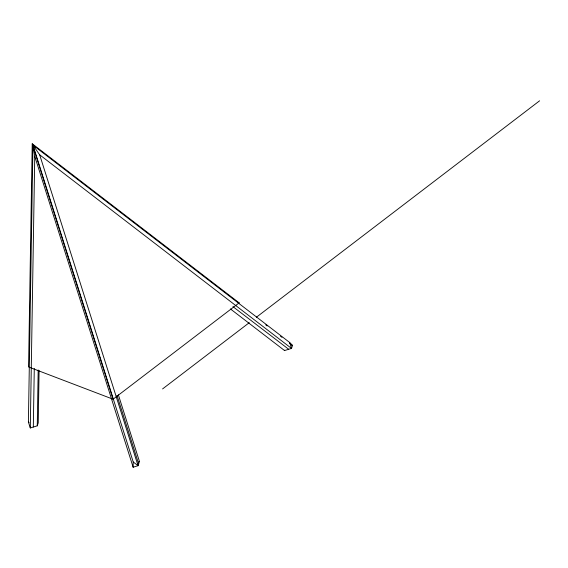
<?xml version="1.0" encoding="UTF-8"?>
<svg xmlns="http://www.w3.org/2000/svg" width="568" height="568" viewBox="0 0 568 568"><rect width="100%" height="100%" fill="white"/><g stroke="black" fill="none" stroke-linecap="round" stroke-linejoin="round"><path stroke-width="0.85" d="M32.227 143.761L28.563 366.964L113.067 399.212L239.156 302.851L32.227 143.761L113.067 399.212M39.093 370.535L38.241 422.826L37.268 425.83L30.289 427.96L28.4 421.988L32.944 145.117L289.63 342.454L292.492 345.422L291.519 348.425L284.54 350.548L230.438 308.949M30.289 427.96L34.747 156.306L32.944 145.117L39.668 154.801L138.059 465.703L133.139 467.201L34.747 156.306M33.313 427.029L34.279 368.483M37.268 425.83L38.184 369.988M32.944 145.117L133.224 461.983L133.139 467.201L133.324 466.626M288.558 349.164L232.944 306.642M284.54 350.548L284.66 350.172M133.224 461.983L138.059 465.703L138.656 463.85L138.038 464.035L138.656 463.85L139.437 461.436L118.343 394.781M162.576 388.924L249.26 322.681M256.303 317.299L539.6 100.799M138.819 461.628L139.437 461.436M291.732 345.649L292.492 345.422L289.68 343.257M237.495 302.219L239.156 302.851M265.76 324.868L267.166 325.954M280.535 336.228L281.941 337.307M39.668 154.801L291.519 348.425L289.63 342.454M34.073 145.678L35.301 146.949M28.4 421.988L29.117 422.727M116.98 395.356L138.656 463.85"/></g></svg>
